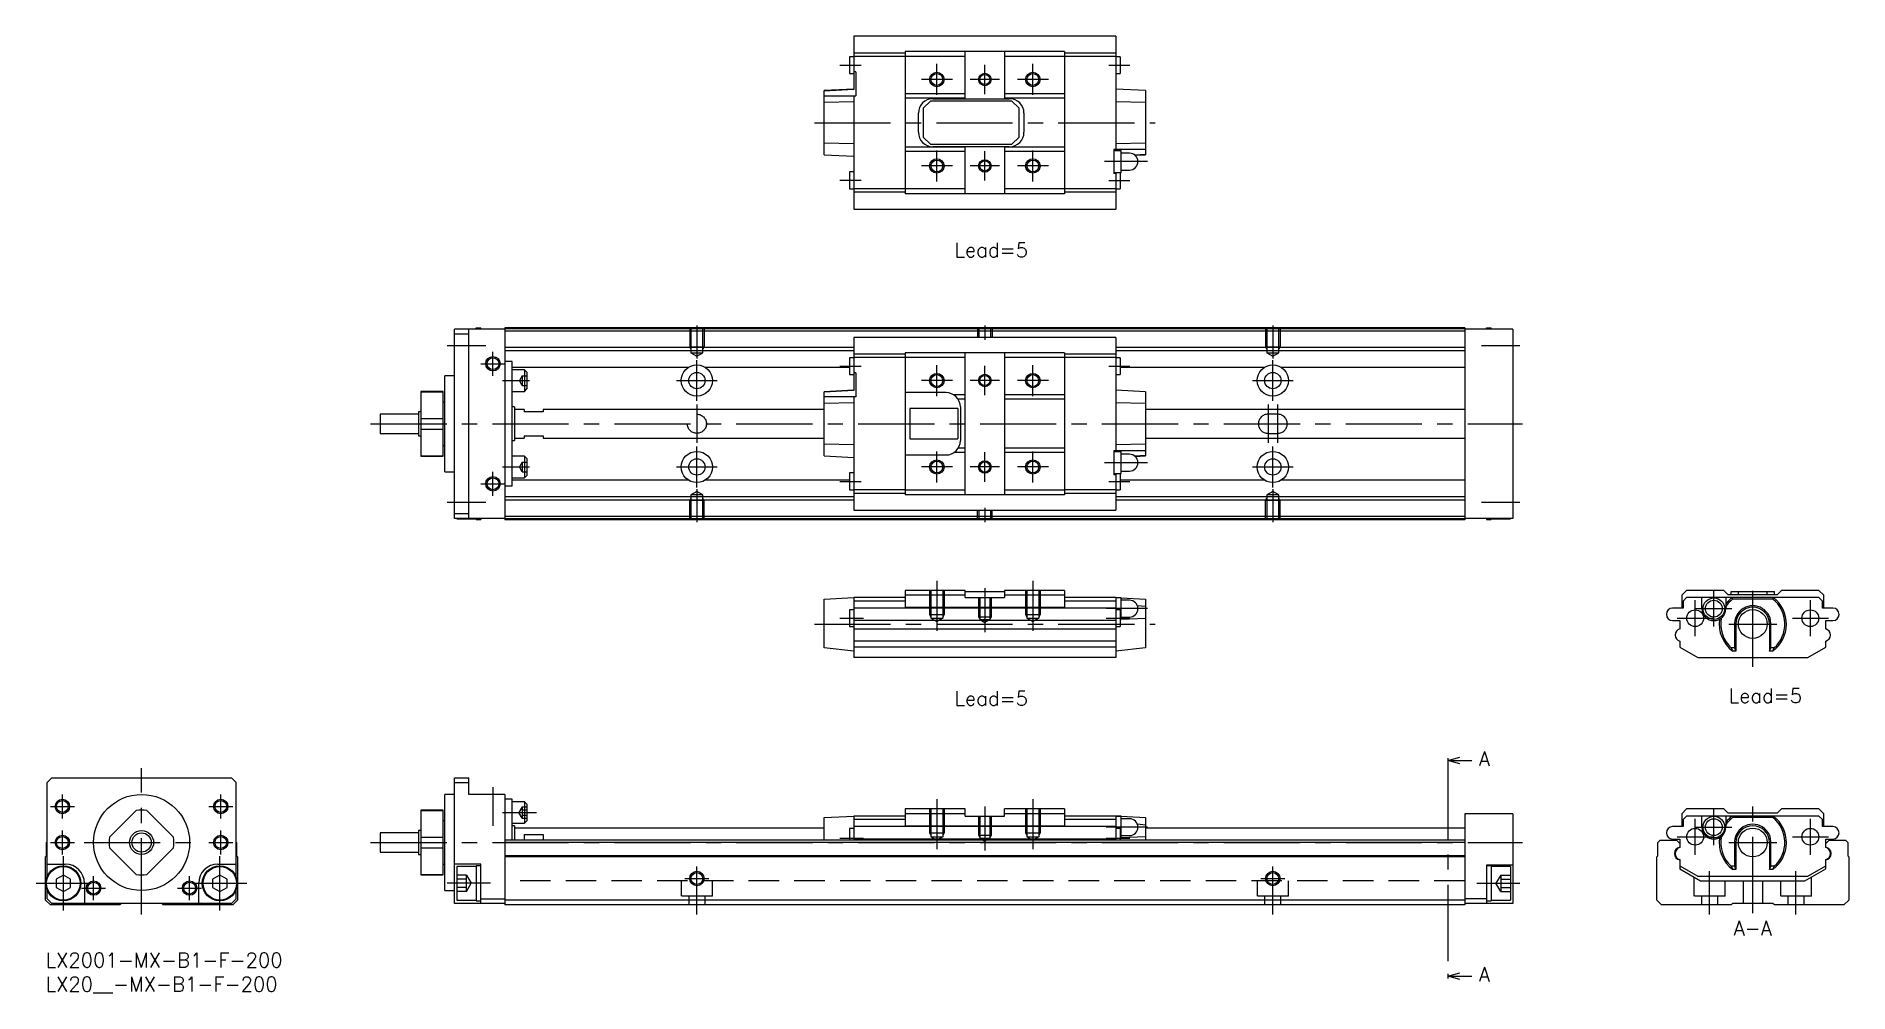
# Model space of a CAD drawing. Extents: x -2 to 376, y -8 to 191.
import ezdxf

# ---------------------------------------------------------------- set-up
doc = ezdxf.new("R2010")
doc.units = 0
doc.header["$LTSCALE"] = 0.5
doc.linetypes.add('CENTER', pattern=[50.8, 31.75, -6.35, 6.35, -6.35])
doc.linetypes.add('DASHED', pattern=[19.05, 12.7, -6.35])
for name, color, linetype in [('MSM_CENTER', 1, 'CENTER'), ('MSM_CONTINUOUS', 7, 'CONTINUOUS'), ('MSM_DASHED', 4, 'DASHED'), ('MSM_NARROW', 5, 'CONTINUOUS'), ('MSM_PART_NUMBER', 7, 'CONTINUOUS')]:
    doc.layers.add(name, color=color, linetype=linetype)
doc.styles.get("Standard").update_dxf_attribs({"font": 'txt.shx', "height": 1, "bigfont": 'bigfont.shx'})

# ---------------------------------------------------------------- blocks, each defined once
blk = doc.blocks.new('*U2')
at = {"layer": 'MSM_PART_NUMBER'}
blk.add_text('LX2001-MX-B1-F-200', height=3, dxfattribs=at).set_placement((0, -3))
blk = doc.blocks.new('*U3')
at = {"layer": 'MSM_PART_NUMBER'}
blk.add_text('LX20__-MX-B1-F-200', height=3, dxfattribs=at).set_placement((0, -8))

msp = doc.modelspace()

# ---------------------------------------------------------------- linework, layer by layer
at = {"layer": 'MSM_CENTER'}
for p, q in [((185.7, 178.67), (185.7, 185.13)), ((205.7, 178.67), (205.7, 185.13)), ((165.5, 184.9), (169.9, 184.9)), ((188.93, 181.9), (182.47, 181.9)), ((198.76, 181.9), (192.64, 181.9)), ((195.7, 178.84), (195.7, 184.96)), ((208.93, 181.9), (202.47, 181.9)), ((221.5, 184.9), (225.9, 184.9)), ((160.2, 172.9), (231.2, 172.9)), ((185.7, 160.67), (185.7, 167.13)), ((195.7, 160.84), (195.7, 166.96)), ((205.7, 160.67), (205.7, 167.13)), ((188.93, 163.9), (182.47, 163.9)), ((198.76, 163.9), (192.64, 163.9)), ((208.93, 163.9), (202.47, 163.9)), ((229.6, 164.8), (220.6, 164.8)), ((165.5, 160.9), (169.9, 160.9)), ((221.5, 160.85), (225.9, 160.85)), ((135.7, 130.7), (135.7, 123.79)), ((195.7, 130.7), (195.7, 127.7)), ((255.7, 130.7), (255.7, 123.79)), ((83.7, 126.5), (91.7, 126.5)), ((93.2, 120.2), (93.2, 125.2)), ((299.2, 126.5), (307.2, 126.5)), ((90.7, 122.7), (95.7, 122.7)), ((135.7, 114.95), (135.7, 123.45)), ((165.5, 122.2), (169.9, 122.2)), ((185.7, 115.97), (185.7, 122.43)), ((195.7, 116.14), (195.7, 122.26)), ((205.7, 115.97), (205.7, 122.43)), ((221.5, 122.2), (225.9, 122.2)), ((255.7, 114.95), (255.7, 123.45)), ((95.2, 119.2), (100.8, 119.2)), ((131.45, 119.2), (139.95, 119.2)), ((188.93, 119.2), (182.47, 119.2)), ((198.76, 119.2), (192.64, 119.2)), ((208.93, 119.2), (202.47, 119.2)), ((251.45, 119.2), (259.95, 119.2)), ((135.7, 114.2), (135.7, 106.2)), ((254.7, 114.2), (254.7, 106.2)), ((256.7, 114.2), (256.7, 106.2)), ((67.7, 110.2), (307.7, 110.2)), ((135.7, 96.95), (135.7, 105.45)), ((185.7, 97.97), (185.7, 104.43)), ((195.7, 98.14), (195.7, 104.26)), ((205.7, 97.97), (205.7, 104.43)), ((229.6, 102.1), (220.6, 102.1)), ((255.7, 96.95), (255.7, 105.45)), ((93.2, 95.2), (93.2, 100.2)), ((95.2, 101.2), (100.8, 101.2)), ((131.45, 101.2), (139.95, 101.2)), ((165.5, 98.2), (169.9, 98.2)), ((188.93, 101.2), (182.47, 101.2)), ((198.76, 101.2), (192.64, 101.2)), ((208.93, 101.2), (202.47, 101.2)), ((251.45, 101.2), (259.95, 101.2)), ((90.7, 97.7), (95.7, 97.7)), ((135.7, 96.61), (135.7, 89.7)), ((221.5, 98.15), (225.9, 98.15)), ((255.7, 96.61), (255.7, 89.7)), ((83.7, 93.9), (91.7, 93.9)), ((195.7, 92.7), (195.7, 89.7)), ((299.2, 93.9), (307.2, 93.9)), ((185.7, 77.5), (185.7, 67.1)), ((195.7, 76), (195.7, 66.8)), ((205.7, 77.5), (205.7, 67.1)), ((355.7, 59.55), (355.7, 77.35)), ((343.7, 65.95), (343.7, 73.45)), ((347.6, 67.95), (347.6, 75.45)), ((367.7, 65.95), (367.7, 73.45)), ((160.2, 68.5), (231.2, 68.5)), ((165.5, 69.7), (170.4, 69.7)), ((229.6, 71.7), (221, 71.7)), ((221, 69.7), (225.9, 69.7)), ((339.95, 69.7), (347.45, 69.7)), ((343.85, 71.7), (351.35, 71.7)), ((350.7, 68.5), (360.7, 68.5)), ((363.95, 69.7), (371.45, 69.7)), ((20, 8), (20, 38.5)), ((292.2, 39.58), (292.2, -4.33)), ((93.2, 34.5), (93.2, 26.5)), ((1, 30.5), (6, 30.5)), ((3.5, 28), (3.5, 33)), ((34, 30.5), (39, 30.5)), ((36.5, 28), (36.5, 33)), ((185.7, 32), (185.7, 21.6)), ((195.7, 30.5), (195.7, 21.3)), ((205.7, 32), (205.7, 21.6)), ((355.7, 8.3), (355.7, 31.1)), ((95.2, 29.25), (102.3, 29.25)), ((343.7, 20.45), (343.7, 27.95)), ((347.6, 22.45), (347.6, 29.95)), ((367.7, 20.45), (367.7, 27.95)), ((1, 23), (6, 23)), ((3.5, 20.5), (3.5, 25.5)), ((8, 23), (32, 23)), ((34, 23), (39, 23)), ((36.5, 20.5), (36.5, 25.5)), ((67.7, 23), (307.7, 23)), ((165.5, 23.88), (170.4, 23.88)), ((229.6, 26.2), (221, 26.2)), ((221, 23.88), (225.9, 23.88)), ((339.95, 24.2), (347.45, 24.2)), ((343.85, 26.2), (351.35, 26.2)), ((350.7, 23), (360.7, 23)), ((363.95, 24.2), (371.45, 24.2)), ((3.7, 8.85), (3.7, 20.15)), ((36.3, 8.85), (36.3, 20.15)), ((10, 11), (10, 16)), ((30, 11), (30, 16)), ((133.2, 15.5), (138.2, 15.5)), ((135.7, 8), (135.7, 18)), ((253.2, 15.5), (258.2, 15.5)), ((255.7, 8), (255.7, 18)), ((346.7, 8), (346.7, 17)), ((364.7, 8), (364.7, 17)), ((-1.95, 14.5), (9.35, 14.5)), ((7.5, 13.5), (12.5, 13.5)), ((27.5, 13.5), (32.5, 13.5)), ((30.65, 14.5), (41.95, 14.5)), ((92.7, 14.5), (83.7, 14.5)), ((298.2, 14.5), (307.2, 14.5))]:
    msp.add_line(p, q, dxfattribs=at)
at = {"layer": 'MSM_CONTINUOUS'}
for p, q in [((168.4, 190.9), (168.4, 179.83)), ((223, 190.9), (168.4, 190.9)), ((223, 190.9), (223, 167.3)), ((167.5, 186.65), (167.5, 183.15)), ((168.4, 186.65), (167.5, 186.65)), ((179.1, 187.4), (168.4, 187.4)), ((179.1, 186.69), (168.4, 186.69)), ((212.3, 187.7), (179.1, 187.7)), ((179.1, 187.7), (179.1, 158.1)), ((191.6, 186.7), (179.1, 186.7)), ((191.6, 177.9), (191.6, 187.7)), ((199.8, 187.7), (199.8, 177.9)), ((212.3, 186.7), (199.8, 186.7)), ((212.3, 187.7), (212.3, 158.1)), ((223, 187.4), (212.3, 187.4)), ((223, 186.69), (212.3, 186.69)), ((223.9, 186.65), (223, 186.65)), ((223.9, 186.65), (223.9, 183.15)), ((167.5, 183.15), (168.4, 183.15)), ((168.8, 183.5), (168.4, 183.5)), ((168.8, 183.5), (168.8, 178.5)), ((223, 183.15), (223.9, 183.15)), ((168.4, 179.9), (162.2, 179.58)), ((168.4, 179.83), (162.2, 179.46)), ((162.2, 166.22), (162.2, 179.58)), ((162.2, 178.5), (168.8, 178.5)), ((168.4, 178.5), (168.4, 154.9)), ((191.6, 178.9), (179.1, 178.9)), ((191.6, 178), (179.1, 178)), ((184.85, 177.9), (200.85, 177.9)), ((212.3, 178.9), (199.8, 178.9)), ((212.3, 178), (199.8, 178)), ((229.2, 179.58), (223, 179.9)), ((229.2, 179.58), (229.2, 166.22)), ((168.4, 177.23), (162.2, 177.09)), ((181.85, 170.9), (181.85, 174.9)), ((184.35, 177.4), (182.85, 175.9)), ((182.85, 175.9), (182.85, 169.9)), ((201.35, 177.4), (184.35, 177.4)), ((202.85, 175.9), (201.35, 177.4)), ((202.85, 169.9), (202.85, 175.9)), ((203.85, 174.9), (203.85, 170.9)), ((229.2, 177.09), (223, 177.23)), ((162.2, 168.71), (168.4, 168.57)), ((162.2, 166.22), (168.4, 165.9)), ((191.6, 167.8), (179.1, 167.8)), ((191.6, 166.9), (179.1, 166.9)), ((182.85, 169.9), (184.35, 168.4)), ((184.35, 168.4), (201.35, 168.4)), ((200.85, 167.9), (184.85, 167.9)), ((191.6, 158.1), (191.6, 167.9)), ((199.8, 167.9), (199.8, 158.1)), ((212.3, 167.8), (199.8, 167.8)), ((212.3, 166.9), (199.8, 166.9)), ((201.35, 168.4), (202.85, 169.9)), ((229.2, 167.3), (222.6, 167.3)), ((222.6, 167.3), (222.6, 162.3)), ((224.1, 167.05), (222.6, 167.05)), ((223, 168.57), (229.2, 168.71)), ((224.1, 162.55), (224.1, 167.05)), ((225.85, 166.55), (224.1, 166.55)), ((226.9, 166.2), (229.2, 166.34)), ((227.01, 166.11), (229.2, 166.22)), ((167.5, 162.65), (167.5, 159.15)), ((168.4, 162.65), (167.5, 162.65)), ((222.6, 162.55), (224.1, 162.55)), ((223, 162.55), (223, 154.9)), ((223.9, 162.55), (223.9, 159.15)), ((224.1, 163.05), (225.85, 163.05)), ((167.5, 159.15), (168.4, 159.15)), ((179.1, 159.11), (168.4, 159.11)), ((191.6, 159.1), (179.1, 159.1)), ((212.3, 159.1), (199.8, 159.1)), ((223, 159.11), (212.3, 159.11)), ((223, 162.3), (222.6, 162.3)), ((223, 159.15), (223.9, 159.15)), ((179.1, 158.4), (168.4, 158.4)), ((168.4, 154.9), (223, 154.9)), ((212.3, 158.1), (179.1, 158.1)), ((223, 158.4), (212.3, 158.4)), ((95.7, 129.9), (85.2, 129.9)), ((85.2, 90.5), (85.2, 129.9)), ((85.2, 128.9), (88.2, 128.9)), ((85.7, 129.9), (85.7, 130)), ((85.7, 130), (89.7, 130)), ((88.2, 90.5), (88.2, 129.9)), ((89.7, 129.9), (89.7, 130.15)), ((89.7, 130.15), (90.7, 130.15)), ((90.7, 129.9), (90.7, 130.15)), ((295.7, 130.2), (95.7, 130.2)), ((95.7, 130.2), (95.7, 90.2)), ((295.7, 130), (95.7, 130)), ((295.7, 129.5), (95.7, 129.5)), ((295.7, 130.2), (295.7, 90.2)), ((305.7, 129.9), (295.7, 129.9)), ((300.2, 129.9), (300.2, 130.15)), ((300.2, 130.15), (301.2, 130.15)), ((301.2, 129.9), (301.2, 130.15)), ((301.2, 130), (305.2, 130)), ((305.2, 129.9), (305.2, 130)), ((305.7, 129.9), (305.7, 90.5)), ((168.4, 126.1), (95.7, 126.1)), ((168.4, 125.4), (95.7, 125.4)), ((168.4, 128.2), (168.4, 117.13)), ((223, 128.2), (168.4, 128.2)), ((179.1, 124.7), (168.4, 124.7)), ((212.3, 125), (179.1, 125)), ((179.1, 125), (179.1, 95.4)), ((191.6, 95.4), (191.6, 125)), ((199.8, 125), (199.8, 95.4)), ((212.3, 125), (212.3, 95.4)), ((223, 124.7), (212.3, 124.7)), ((223, 128.2), (223, 104.6)), ((295.7, 126.1), (223, 126.1)), ((295.7, 125.4), (223, 125.4)), ((97.2, 123.2), (95.7, 123.2)), ((97.2, 97.2), (97.2, 123.2)), ((133.95, 121.94), (97.2, 121.94)), ((99.8, 121.45), (97.2, 121.45)), ((99.8, 121.45), (99.8, 116.95)), ((100.3, 120.95), (99.8, 121.45)), ((100.3, 120.95), (100.3, 117.45)), ((167.5, 121.94), (137.45, 121.94)), ((167.5, 123.95), (167.5, 120.45)), ((168.4, 123.95), (167.5, 123.95)), ((179.1, 123.99), (168.4, 123.99)), ((191.6, 124), (179.1, 124)), ((212.3, 124), (199.8, 124)), ((223, 123.99), (212.3, 123.99)), ((223.9, 123.95), (223, 123.95)), ((223.9, 123.95), (223.9, 120.45)), ((253.95, 121.94), (223.9, 121.94)), ((295.7, 121.94), (257.45, 121.94)), ((85.2, 120.2), (83.2, 120.2)), ((83.2, 100.2), (83.2, 120.2)), ((99.8, 116.95), (100.3, 117.45)), ((168.4, 117.2), (162.2, 116.88)), ((168.4, 117.13), (162.2, 116.76)), ((167.5, 120.45), (168.4, 120.45)), ((168.8, 120.8), (168.4, 120.8)), ((168.8, 120.8), (168.8, 115.8)), ((223, 120.45), (223.9, 120.45)), ((229.2, 116.88), (223, 117.2)), ((82.8, 116.95), (78.2, 116.95)), ((78.2, 116.95), (78.2, 103.45)), ((78.2, 116.86), (82.8, 116.86)), ((82.8, 103.45), (82.8, 116.95)), ((83.2, 114.7), (82.8, 114.7)), ((97.2, 116.95), (99.8, 116.95)), ((97.7, 113.7), (97.2, 113.7)), ((97.7, 113.7), (97.7, 106.7)), ((162.2, 103.52), (162.2, 116.88)), ((168.8, 115.8), (162.2, 115.8)), ((168.4, 114.53), (162.2, 114.39)), ((168.4, 115.8), (168.4, 92.2)), ((187.6, 116.7), (179.1, 116.7)), ((180.1, 113.36), (180.1, 107.04)), ((190.1, 113.36), (180.1, 113.36)), ((191.6, 116.2), (189.26, 116.2)), ((190.1, 113.36), (190.1, 107.04)), ((191.6, 115.3), (190.14, 115.3)), ((190.6, 113.7), (190.6, 106.7)), ((212.3, 116.2), (199.8, 116.2)), ((212.3, 115.3), (199.8, 115.3)), ((229.2, 114.39), (223, 114.53)), ((229.2, 116.88), (229.2, 103.52)), ((69.7, 112.2), (69.7, 108.2)), ((77.7, 112.2), (69.7, 112.2)), ((77.7, 112.7), (77.7, 107.7)), ((78.2, 112.7), (77.7, 112.7)), ((78.2, 111.32), (82.8, 111.32)), ((99.7, 113.2), (97.7, 113.2)), ((99.7, 113.2), (99.7, 112.7)), ((103.7, 112.7), (99.7, 112.7)), ((103.7, 113.2), (103.7, 112.7)), ((162.2, 113.2), (103.7, 113.2)), ((295.7, 113.2), (229.2, 113.2)), ((69.7, 108.2), (77.7, 108.2)), ((77.7, 107.7), (78.2, 107.7)), ((78.2, 109.08), (82.8, 109.08)), ((97.2, 106.7), (97.7, 106.7)), ((97.7, 107.2), (99.7, 107.2)), ((99.7, 107.7), (103.7, 107.7)), ((99.7, 107.7), (99.7, 107.2)), ((103.7, 107.7), (103.7, 107.2)), ((103.7, 107.2), (162.2, 107.2)), ((162.2, 106.01), (168.4, 105.87)), ((180.1, 107.04), (190.1, 107.04)), ((223, 105.87), (229.2, 106.01)), ((229.2, 107.2), (295.7, 107.2)), ((78.2, 103.54), (82.8, 103.54)), ((78.2, 103.45), (82.8, 103.45)), ((82.8, 105.7), (83.2, 105.7)), ((99.8, 103.45), (97.2, 103.45)), ((100.3, 102.95), (99.8, 103.45)), ((99.8, 103.45), (99.8, 98.95)), ((100.3, 102.95), (100.3, 99.45)), ((162.2, 103.52), (168.4, 103.2)), ((179.1, 103.7), (187.6, 103.7)), ((191.6, 104.2), (189.26, 104.2)), ((191.6, 105.1), (190.14, 105.1)), ((212.3, 105.1), (199.8, 105.1)), ((212.3, 104.2), (199.8, 104.2)), ((229.2, 104.6), (222.6, 104.6)), ((222.6, 104.6), (222.6, 99.6)), ((224.1, 104.35), (222.6, 104.35)), ((224.1, 99.85), (224.1, 104.35)), ((225.85, 103.85), (224.1, 103.85)), ((226.9, 103.5), (229.2, 103.64)), ((227.01, 103.41), (229.2, 103.52)), ((83.2, 100.2), (85.2, 100.2)), ((97.2, 98.95), (99.8, 98.95)), ((133.95, 98.46), (97.2, 98.46)), ((99.8, 98.95), (100.3, 99.45)), ((167.5, 98.46), (137.45, 98.46)), ((167.5, 99.95), (167.5, 96.45)), ((168.4, 99.95), (167.5, 99.95)), ((222.6, 99.85), (224.1, 99.85)), ((223, 99.6), (222.6, 99.6)), ((223, 99.85), (223, 92.2)), ((223.9, 99.85), (223.9, 96.45)), ((253.95, 98.46), (223.9, 98.46)), ((224.1, 100.35), (225.85, 100.35)), ((295.7, 98.46), (257.45, 98.46)), ((97.2, 97.2), (95.7, 97.2)), ((168.4, 95), (95.7, 95)), ((167.5, 96.45), (168.4, 96.45)), ((179.1, 96.41), (168.4, 96.41)), ((179.1, 95.7), (168.4, 95.7)), ((191.6, 96.4), (179.1, 96.4)), ((212.3, 95.4), (179.1, 95.4)), ((212.3, 96.4), (199.8, 96.4)), ((223, 96.41), (212.3, 96.41)), ((223, 95.7), (212.3, 95.7)), ((223, 96.45), (223.9, 96.45)), ((295.7, 95), (223, 95)), ((85.2, 91.5), (88.2, 91.5)), ((168.4, 94.3), (95.7, 94.3)), ((295.7, 90.9), (95.7, 90.9)), ((168.4, 92.2), (223, 92.2)), ((295.7, 94.3), (223, 94.3)), ((95.7, 90.5), (85.2, 90.5)), ((85.7, 90.5), (85.7, 90.4)), ((85.7, 90.4), (89.7, 90.4)), ((89.7, 90.5), (89.7, 90.25)), ((89.7, 90.25), (90.7, 90.25)), ((90.7, 90.5), (90.7, 90.25)), ((295.7, 90.4), (95.7, 90.4)), ((295.7, 90.2), (95.7, 90.2)), ((305.7, 90.5), (295.7, 90.5)), ((300.2, 90.5), (300.2, 90.25)), ((300.2, 90.25), (301.2, 90.25)), ((301.2, 90.5), (301.2, 90.25)), ((301.2, 90.4), (305.2, 90.4)), ((305.2, 90.5), (305.2, 90.4)), ((162.2, 73.7), (168.4, 74)), ((162.2, 63.54), (162.2, 73.7)), ((179.1, 74), (168.4, 74)), ((168.4, 74), (168.4, 61.5)), ((179.1, 73.29), (168.4, 73.29)), ((223, 71.8), (168.4, 71.8)), ((191.6, 75.5), (179.1, 75.5)), ((179.1, 75.5), (179.1, 71.93)), ((191.6, 74.5), (179.1, 74.5)), ((212.3, 71.93), (179.1, 71.93)), ((191.6, 74), (191.6, 75.5)), ((191.6, 75.3), (199.8, 75.3)), ((191.6, 74), (199.8, 74)), ((212.3, 75.5), (199.8, 75.5)), ((199.8, 75.5), (199.8, 74)), ((212.3, 74.5), (199.8, 74.5)), ((212.3, 75.5), (212.3, 71.93)), ((223, 74), (212.3, 74)), ((223, 73.29), (212.3, 73.29)), ((223, 74), (224.02, 73.95)), ((223, 74), (223, 61.5)), ((224.1, 73.95), (223, 73.95)), ((224.1, 73.95), (229.2, 73.7)), ((224.1, 69.45), (224.1, 73.95)), ((225.85, 73.45), (224.1, 73.45)), ((229.2, 72.13), (227.5, 72.29)), ((229.2, 73.7), (229.2, 63.54)), ((341.2, 71.8), (339, 71.8)), ((341.9, 75.5), (340.9, 74.5)), ((340.9, 74.5), (340.9, 71.93)), ((340.9, 71.93), (341.2, 71.93)), ((341.91, 74), (341.2, 73.29)), ((341.2, 73.29), (341.2, 71.8)), ((349.7, 75.5), (341.9, 75.5)), ((369.49, 74), (341.91, 74)), ((345.1, 71.7), (345.1, 74)), ((350.6, 74.6), (349.7, 75.5)), ((350.1, 74), (350.1, 71.7)), ((360.8, 74.6), (350.6, 74.6)), ((351.2, 74.6), (351.2, 75.3)), ((351.2, 75.3), (360.2, 75.3)), ((351.37, 74), (351.51, 73.7)), ((359.89, 73.7), (351.51, 73.7)), ((352.7, 74.6), (352.7, 75.3)), ((358.7, 74.6), (358.7, 75.3)), ((359.89, 73.7), (360.03, 74)), ((360.2, 74.6), (360.2, 75.3)), ((361.7, 75.5), (360.8, 74.6)), ((369.5, 75.5), (361.7, 75.5)), ((370.2, 73.29), (369.49, 74)), ((370.5, 74.5), (369.5, 75.5)), ((370.2, 71.8), (370.2, 73.29)), ((370.2, 71.93), (370.5, 71.93)), ((372.4, 71.8), (370.2, 71.8)), ((370.5, 71.93), (370.5, 74.5)), ((168.4, 71.45), (167.5, 71.45)), ((167.5, 71.45), (167.5, 67.95)), ((223, 69.2), (168.4, 69.2)), ((223.9, 71.45), (223, 71.45)), ((223.9, 71.45), (223.9, 67.95)), ((223.9, 69.45), (224.1, 69.45)), ((224.1, 69.95), (225.85, 69.95)), ((224.1, 69.53), (229.2, 69.73)), ((339, 69.2), (340.5, 69.2)), ((340.5, 69.2), (340.5, 67.46)), ((351.91, 68.18), (351.91, 63.54)), ((352.2, 68.5), (352.2, 62.88)), ((359.2, 68.5), (359.2, 62.88)), ((359.49, 63.54), (359.49, 68.18)), ((370.9, 67.46), (370.9, 69.2)), ((370.9, 69.2), (372.4, 69.2)), ((167.5, 67.95), (168.4, 67.95)), ((223, 67.46), (168.4, 67.46)), ((223, 64.94), (168.4, 64.94)), ((223, 67.95), (223.9, 67.95)), ((340.5, 64.94), (340.5, 63.66)), ((370.9, 63.66), (370.9, 64.94)), ((168.4, 62.88), (162.2, 63.54)), ((223, 63.66), (168.4, 63.66)), ((223, 61.5), (168.4, 61.5)), ((229.2, 63.54), (223, 62.88)), ((340.5, 63.66), (344.24, 61.5)), ((344.24, 61.5), (367.16, 61.5)), ((351.91, 63.54), (351.23, 63.54)), ((352.2, 62.88), (351.53, 62.88)), ((351.91, 63.54), (352.2, 62.88)), ((359.2, 62.88), (359.49, 63.54)), ((359.87, 62.88), (359.2, 62.88)), ((360.17, 63.54), (359.49, 63.54)), ((367.16, 61.5), (370.9, 63.66)), ((292.2, 40.08), (294.7, 40.75)), ((292.2, 40.58), (292.2, 39.58)), ((294.7, 39.41), (292.2, 40.08)), ((292.2, 40.08), (297.2, 40.08)), ((0.3, 35.5), (1.3, 36.5)), ((0.3, 15.83), (0.3, 35.5)), ((1.3, 36.5), (38.7, 36.5)), ((38.7, 36.5), (39.7, 35.5)), ((39.7, 15.83), (39.7, 35.5)), ((85.2, 10.3), (85.2, 36.5)), ((85.2, 36.5), (88.2, 36.5)), ((85.2, 35.5), (88.2, 35.5)), ((88.2, 33), (88.2, 36.5)), ((85.2, 33), (83.2, 33)), ((83.2, 13), (83.2, 33)), ((95.7, 33), (88.2, 33)), ((95.7, 33), (95.7, 10)), ((97.2, 32), (95.7, 32)), ((97.2, 23.5), (97.2, 32)), ((99.8, 31.5), (97.2, 31.5)), ((100.3, 31), (99.8, 31.5)), ((99.8, 31.5), (99.8, 27)), ((100.3, 31), (100.3, 27.5)), ((13.34, 24.12), (18.88, 29.66)), ((21.12, 29.66), (26.66, 24.12)), ((82.8, 29.75), (78.2, 29.75)), ((78.2, 29.75), (78.2, 16.25)), ((78.2, 29.66), (82.8, 29.66)), ((82.8, 16.25), (82.8, 29.75)), ((83.2, 27.5), (82.8, 27.5)), ((97.2, 27), (99.8, 27)), ((97.7, 26.5), (97.2, 26.5)), ((97.7, 26.5), (97.7, 23.5)), ((99.8, 27), (100.3, 27.5)), ((162.2, 28.2), (168.4, 28.5)), ((162.2, 23.5), (162.2, 28.2)), ((179.1, 28.5), (168.4, 28.5)), ((168.4, 28.5), (168.4, 23.5)), ((179.1, 27.79), (168.4, 27.79)), ((179.1, 30), (179.1, 26.43)), ((191.6, 30), (179.1, 30)), ((191.6, 29), (179.1, 29)), ((191.6, 28.5), (191.6, 30)), ((191.6, 28.5), (199.8, 28.5)), ((199.8, 28.5), (199.8, 30)), ((212.3, 30), (199.8, 30)), ((212.3, 29), (199.8, 29)), ((212.3, 30), (212.3, 26.43)), ((223, 28.5), (212.3, 28.5)), ((223, 27.79), (212.3, 27.79)), ((223, 28.5), (224.02, 28.45)), ((223, 28.5), (223, 23.5)), ((224.1, 28.45), (223, 28.45)), ((224.1, 28.45), (229.2, 28.2)), ((224.1, 23.95), (224.1, 28.45)), ((225.85, 27.95), (224.1, 27.95)), ((229.2, 26.63), (227.5, 26.79)), ((229.2, 28.2), (229.2, 23.5)), ((305.7, 29), (295.7, 29)), ((295.7, 29), (295.7, 10)), ((305.7, 29), (305.7, 10.3)), ((341.9, 30), (340.9, 29)), ((340.9, 29), (340.9, 26.43)), ((341.91, 28.5), (341.2, 27.79)), ((341.2, 27.79), (341.2, 26.3)), ((349.7, 30), (341.9, 30)), ((369.49, 28.5), (341.91, 28.5)), ((345.1, 26.2), (345.1, 28.5)), ((350.6, 29.1), (349.7, 30)), ((350.1, 28.5), (350.1, 26.2)), ((360.8, 29.1), (350.6, 29.1)), ((351.37, 28.5), (351.51, 28.2)), ((359.89, 28.2), (351.51, 28.2)), ((359.89, 28.2), (360.03, 28.5)), ((361.7, 30), (360.8, 29.1)), ((369.5, 30), (361.7, 30)), ((370.2, 27.79), (369.49, 28.5)), ((370.5, 29), (369.5, 30)), ((370.2, 26.3), (370.2, 27.79)), ((370.5, 26.43), (370.5, 29)), ((0.2, 23), (0.3, 23.1)), ((0.2, 20.2), (0.2, 23)), ((39.7, 23.1), (39.8, 23)), ((39.8, 23), (39.8, 20.2)), ((77.7, 25), (69.7, 25)), ((69.7, 25), (69.7, 21)), ((78.2, 25.5), (77.7, 25.5)), ((77.7, 25.5), (77.7, 20.5)), ((78.2, 24.12), (82.8, 24.12)), ((295.7, 23.5), (95.7, 23.5)), ((295.7, 23), (95.7, 23)), ((162.2, 26), (97.7, 26)), ((99.7, 24.66), (103.7, 24.66)), ((99.7, 24.66), (99.7, 23.5)), ((103.7, 24.66), (103.7, 23.5)), ((168.4, 25.95), (167.5, 25.95)), ((167.5, 25.95), (167.5, 23.5)), ((223, 26.3), (168.4, 26.3)), ((223, 23.7), (168.4, 23.7)), ((212.3, 26.43), (179.1, 26.43)), ((223.9, 25.95), (223, 25.95)), ((223.9, 25.95), (223.9, 23.5)), ((223.9, 23.95), (224.1, 23.95)), ((224.1, 24.45), (225.85, 24.45)), ((224.1, 24.03), (229.2, 24.23)), ((295.7, 26), (229.2, 26)), ((335.9, 23), (336.4, 23.5)), ((335.9, 20.2), (335.9, 23)), ((336.4, 23.5), (339.8, 23.5)), ((341.2, 26.3), (339, 26.3)), ((339, 23.7), (340.5, 23.7)), ((339.8, 23.5), (340.5, 22.8)), ((340.5, 23.7), (340.5, 21.96)), ((340.9, 26.43), (341.2, 26.43)), ((351.91, 22.68), (351.91, 18.04)), ((352.2, 23), (352.2, 17.38)), ((359.2, 23), (359.2, 17.38)), ((359.49, 18.04), (359.49, 22.68)), ((370.2, 26.43), (370.5, 26.43)), ((372.4, 26.3), (370.2, 26.3)), ((370.9, 23.7), (372.4, 23.7)), ((370.9, 21.96), (370.9, 23.7)), ((370.9, 22.8), (371.6, 23.5)), ((371.6, 23.5), (375, 23.5)), ((375, 23.5), (375.5, 23)), ((375.5, 23), (375.5, 20.2)), ((0, 20), (0.2, 20.2)), ((0, 11), (0, 20)), ((18.88, 16.34), (13.34, 21.88)), ((26.66, 21.88), (21.12, 16.34)), ((39.8, 20.2), (40, 20)), ((40, 20), (40, 11)), ((69.7, 21), (77.7, 21)), ((77.7, 20.5), (78.2, 20.5)), ((78.2, 21.88), (82.8, 21.88)), ((295.7, 20.2), (95.7, 20.2)), ((295.7, 20), (95.7, 20)), ((335.7, 20), (335.9, 20.2)), ((335.7, 11), (335.7, 20)), ((340.5, 19.44), (340.5, 17.5)), ((370.9, 17.5), (370.9, 19.44)), ((375.5, 20.2), (375.7, 20)), ((375.7, 20), (375.7, 11)), ((0.3, 18.5), (4.1, 18.5)), ((3.7, 16.23), (2.2, 15.37)), ((2.2, 15.37), (2.2, 13.63)), ((5.2, 15.37), (3.7, 16.23)), ((5.2, 13.63), (5.2, 15.37)), ((36.3, 16.23), (34.8, 15.37)), ((34.8, 15.37), (34.8, 13.63)), ((35.9, 18.5), (39.7, 18.5)), ((37.8, 15.37), (36.3, 16.23)), ((37.8, 13.63), (37.8, 15.37)), ((78.2, 16.34), (82.8, 16.34)), ((78.2, 16.25), (82.8, 16.25)), ((82.8, 18.5), (83.2, 18.5)), ((90.7, 18.5), (85.2, 18.5)), ((85.7, 18), (85.7, 11)), ((89.7, 18), (85.7, 18)), ((89.7, 18.15), (89.7, 10.85)), ((90.7, 18.15), (89.7, 18.15)), ((90.7, 10.3), (90.7, 18.5)), ((305.7, 18.3), (300.2, 18.3)), ((300.2, 18.3), (300.2, 10.3)), ((301.2, 18.15), (300.2, 18.15)), ((301.2, 18.15), (301.2, 10.85)), ((305.2, 18), (301.2, 18)), ((305.2, 18), (305.2, 11)), ((340.5, 18.16), (344.24, 16)), ((340.5, 17.5), (344.83, 15)), ((344.24, 16), (367.16, 16)), ((351.91, 18.04), (351.23, 18.04)), ((352.2, 17.38), (351.53, 17.38)), ((351.91, 18.04), (352.2, 17.38)), ((359.2, 17.38), (359.49, 18.04)), ((359.87, 17.38), (359.2, 17.38)), ((360.17, 18.04), (359.49, 18.04)), ((366.57, 15), (370.9, 17.5)), ((367.16, 16), (370.9, 18.16)), ((0.3, 11.3), (0.3, 13.17)), ((2.2, 13.63), (3.7, 12.77)), ((3.7, 12.77), (5.2, 13.63)), ((8.1, 14.5), (8.1, 10.3)), ((31.9, 10.3), (31.9, 14.5)), ((34.8, 13.63), (36.3, 12.77)), ((36.3, 12.77), (37.8, 13.63)), ((39.7, 11.3), (39.7, 13.17)), ((83.2, 13), (85.2, 13)), ((344.83, 15), (366.57, 15)), ((1, 10), (0, 11)), ((0.3, 11.3), (1.3, 10.3)), ((15.5, 10), (1, 10)), ((38.7, 10.3), (1.3, 10.3)), ((15.8, 10.3), (15.5, 10)), ((24.5, 10), (24.2, 10.3)), ((39, 10), (24.5, 10)), ((38.7, 10.3), (39.7, 11.3)), ((40, 11), (39, 10)), ((95.7, 10.3), (85.2, 10.3)), ((85.7, 11), (89.7, 11)), ((89.7, 10.85), (90.7, 10.85)), ((90.7, 11.3), (95.7, 11.3)), ((295.7, 11), (95.7, 11)), ((295.7, 10), (95.7, 10)), ((300.2, 11.3), (295.7, 11.3)), ((305.7, 10.3), (295.7, 10.3)), ((300.2, 10.85), (301.2, 10.85)), ((301.2, 11), (305.2, 11)), ((336.7, 10), (335.7, 11)), ((351.2, 10), (336.7, 10)), ((351.5, 10.3), (351.2, 10)), ((359.9, 10.3), (351.5, 10.3)), ((360.2, 10), (359.9, 10.3)), ((374.7, 10), (360.2, 10)), ((375.7, 11), (374.7, 10)), ((292.2, -4.83), (294.7, -4.16)), ((292.2, -4.33), (292.2, -5.33)), ((294.7, -5.5), (292.2, -4.83)), ((292.2, -4.83), (297.2, -4.83))]:
    msp.add_line(p, q, dxfattribs=at)
for centre, radius in [((185.7, 181.9), 1.23), ((195.7, 181.9), 1.06), ((205.7, 181.9), 1.23), ((185.7, 163.9), 1.23), ((195.7, 163.9), 1.06), ((205.7, 163.9), 1.23), ((93.2, 122.7), 1.23), ((135.7, 119.2), 3.25), ((135.7, 119.2), 1.7), ((255.7, 119.2), 3.25), ((255.7, 119.2), 1.7), ((185.7, 119.2), 1.23), ((195.7, 119.2), 1.06), ((205.7, 119.2), 1.23), ((135.7, 101.2), 3.25), ((135.7, 101.2), 1.7), ((185.7, 101.2), 1.23), ((195.7, 101.2), 1.06), ((205.7, 101.2), 1.23), ((255.7, 101.2), 3.25), ((255.7, 101.2), 1.7), ((93.2, 97.7), 1.23), ((347.6, 71.7), 2.25), ((347.6, 71.7), 1.75), ((343.7, 69.7), 1.75), ((355.7, 68.5), 3), ((367.7, 69.7), 1.75), ((3.5, 30.5), 1.23), ((20, 23), 10), ((36.5, 30.5), 1.23), ((347.6, 26.2), 2.25), ((347.6, 26.2), 1.75), ((3.5, 23), 1.23), ((20, 23), 2.5), ((20, 23), 2), ((36.5, 23), 1.23), ((343.7, 24.2), 1.75), ((355.7, 23), 3), ((367.7, 24.2), 1.75), ((3.7, 14.5), 3.65), ((3.7, 14.5), 3.5), ((36.3, 14.5), 3.65), ((36.3, 14.5), 3.5), ((135.7, 15.5), 1.23), ((255.7, 15.5), 1.23), ((10, 13.5), 1.23), ((30, 13.5), 1.23)]:
    msp.add_circle(centre, radius, dxfattribs=at)
for centre, radius, start, end in [((184.85, 174.9), 3, 90, 180), ((200.85, 174.9), 3, 0, 90), ((184.85, 170.9), 3, 180, 270), ((200.85, 170.9), 3, 270, 0), ((225.85, 164.8), 1.75, 270, 90), ((187.6, 113.7), 3, 0, 90), ((187.6, 106.7), 3, 270, 0), ((225.85, 102.1), 1.75, 270, 90), ((225.85, 71.7), 1.75, 270, 90), ((339, 70.5), 1.3, 90, 270), ((355.7, 68.5), 7, 128.2132, 143.1301), ((355.7, 68.5), 6.68, 128.8735, 147.0286), ((355.7, 68.5), 3.8, 355.1074, 184.8926), ((355.7, 68.5), 3.5, 0, 180), ((355.7, 68.5), 7, 306.5962, 51.7868), ((355.7, 68.5), 6.68, 312.0402, 51.1265), ((372.4, 70.5), 1.3, 270, 90), ((347.6, 71.7), 2.5, 180, 0), ((355.7, 68.5), 7, 171.8617, 233.4038), ((355.7, 68.5), 6.68, 169.3812, 227.9598), ((340.8, 66.2), 1.3, 103.3424, 256.6576), ((370.6, 66.2), 1.3, 283.3424, 76.6576), ((356.77, 65.63), 5.92, 200.6125, 207.6426), ((349.51, 67.92), 11.52, 334.0671, 337.6778), ((20, 23), 6.75, 80.4309, 99.5691), ((225.85, 26.2), 1.75, 270, 90), ((355.7, 23), 7, 128.2132, 143.1301), ((355.7, 23), 6.68, 128.8735, 147.0286), ((355.7, 23), 3.8, 355.1074, 184.8926), ((355.7, 23), 3.5, 0, 180), ((355.7, 23), 7, 306.5962, 51.7868), ((355.7, 23), 6.68, 312.0402, 51.1265), ((20, 23), 6.75, 170.4309, 189.5691), ((20, 23), 6.75, 350.4309, 9.5691), ((339, 25), 1.3, 90, 270), ((347.6, 26.2), 2.5, 180, 0), ((355.7, 23), 7, 171.8617, 233.4038), ((355.7, 23), 6.68, 169.3812, 227.9598), ((372.4, 25), 1.3, 270, 90), ((340.7, 20.7), 1.32, 98.7147, 261.2853), ((340.8, 20.7), 1.3, 103.3424, 256.6576), ((370.7, 20.7), 1.32, 278.7147, 81.2853), ((370.6, 20.7), 1.3, 283.3424, 76.6576), ((4.1, 14.5), 4, 0, 90), ((20, 23), 6.75, 260.4309, 279.5691), ((35.9, 14.5), 4, 90, 180), ((356.77, 20.13), 5.92, 200.6125, 207.6426), ((349.51, 22.42), 11.52, 334.0671, 337.6778)]:
    msp.add_arc(centre, radius, start, end, dxfattribs=at)
at = {"layer": 'MSM_DASHED'}
for p, q in [((134.2, 130.2), (134.2, 126.2)), ((134.47, 130.2), (134.47, 125)), ((136.93, 125), (136.93, 130.2)), ((137.2, 130.2), (137.2, 126.2)), ((194.2, 130.2), (194.2, 128.2)), ((194.47, 130.2), (194.47, 128.2)), ((196.93, 128.2), (196.93, 130.2)), ((197.2, 130.2), (197.2, 128.2)), ((254.2, 130.2), (254.2, 126.2)), ((254.47, 130.2), (254.47, 125)), ((256.93, 125), (256.93, 130.2)), ((257.2, 130.2), (257.2, 126.2)), ((134.2, 126.2), (137.2, 126.2)), ((134.2, 126.2), (134.47, 125.73)), ((134.47, 125), (136.93, 125)), ((134.47, 125), (135.7, 124.29)), ((135.7, 124.29), (136.93, 125)), ((137.2, 126.2), (136.93, 125.73)), ((254.2, 126.2), (257.2, 126.2)), ((254.2, 126.2), (254.47, 125.73)), ((254.47, 125), (256.93, 125)), ((254.47, 125), (255.7, 124.29)), ((255.7, 124.29), (256.93, 125)), ((257.2, 126.2), (256.93, 125.73)), ((99.3, 120.2), (98.72, 119.2)), ((99.3, 118.2), (98.72, 119.2)), ((99.3, 120.2), (100.3, 120.2)), ((99.3, 120.2), (99.3, 118.2)), ((99.3, 119.2), (100.3, 119.2)), ((99.3, 118.2), (100.3, 118.2)), ((256.7, 112.2), (254.7, 112.2)), ((254.7, 108.2), (256.7, 108.2)), ((99.3, 102.2), (98.72, 101.2)), ((99.3, 102.2), (100.3, 102.2)), ((99.3, 102.2), (99.3, 100.2)), ((99.3, 100.2), (98.72, 101.2)), ((99.3, 101.2), (100.3, 101.2)), ((99.3, 100.2), (100.3, 100.2)), ((134.2, 94.2), (134.47, 94.67)), ((135.7, 96.11), (134.47, 95.4)), ((136.93, 95.4), (134.47, 95.4)), ((134.47, 95.4), (134.47, 90.2)), ((136.93, 95.4), (135.7, 96.11)), ((136.93, 90.2), (136.93, 95.4)), ((137.2, 94.2), (136.93, 94.67)), ((254.2, 94.2), (254.47, 94.67)), ((255.7, 96.11), (254.47, 95.4)), ((254.47, 95.4), (254.47, 90.2)), ((256.93, 95.4), (254.47, 95.4)), ((256.93, 95.4), (255.7, 96.11)), ((256.93, 90.2), (256.93, 95.4)), ((257.2, 94.2), (256.93, 94.67)), ((137.2, 94.2), (134.2, 94.2)), ((134.2, 90.2), (134.2, 94.2)), ((137.2, 90.2), (137.2, 94.2)), ((194.2, 90.2), (194.2, 92.2)), ((194.47, 92.2), (194.47, 90.2)), ((196.93, 90.2), (196.93, 92.2)), ((197.2, 90.2), (197.2, 92.2)), ((257.2, 94.2), (254.2, 94.2)), ((254.2, 90.2), (254.2, 94.2)), ((257.2, 90.2), (257.2, 94.2)), ((184.2, 75.5), (184.2, 70.5)), ((184.47, 75.5), (184.47, 69.71)), ((186.93, 75.5), (186.93, 69.71)), ((187.2, 75.5), (187.2, 70.5)), ((194.4, 74), (194.4, 70)), ((194.64, 74), (194.64, 69.41)), ((196.76, 74), (196.76, 69.41)), ((197, 74), (197, 70)), ((204.2, 75.5), (204.2, 70.5)), ((204.47, 75.5), (204.47, 69.71)), ((206.93, 75.5), (206.93, 69.71)), ((207.2, 75.5), (207.2, 70.5)), ((184.2, 70.5), (187.2, 70.5)), ((184.2, 70.5), (184.47, 70.03)), ((184.47, 69.71), (186.93, 69.71)), ((184.47, 69.71), (185.7, 69)), ((186.93, 69.71), (185.7, 69)), ((187.2, 70.5), (186.93, 70.03)), ((194.4, 70), (197, 70)), ((194.4, 70), (194.64, 69.58)), ((194.64, 69.41), (196.76, 69.41)), ((194.64, 69.41), (195.7, 68.8)), ((196.76, 69.41), (195.7, 68.8)), ((197, 70), (196.76, 69.58)), ((204.2, 70.5), (207.2, 70.5)), ((204.2, 70.5), (204.47, 70.03)), ((204.47, 69.71), (206.93, 69.71)), ((204.47, 69.71), (205.7, 69)), ((206.93, 69.71), (205.7, 69)), ((207.2, 70.5), (206.93, 70.03)), ((99.3, 30.4), (98.63, 29.25)), ((99.3, 30.4), (100.3, 30.4)), ((99.3, 30.4), (99.3, 28.1)), ((99.3, 28.1), (98.63, 29.25)), ((99.3, 29.83), (100.3, 29.83)), ((99.3, 28.67), (100.3, 28.67)), ((99.3, 28.1), (100.3, 28.1)), ((184.2, 30), (184.2, 25)), ((184.47, 30), (184.47, 24.21)), ((186.93, 30), (186.93, 24.21)), ((187.2, 30), (187.2, 25)), ((194.4, 28.5), (194.4, 24.5)), ((194.64, 28.5), (194.64, 23.91)), ((196.76, 28.5), (196.76, 23.91)), ((197, 28.5), (197, 24.5)), ((204.2, 30), (204.2, 25)), ((204.47, 30), (204.47, 24.21)), ((206.93, 30), (206.93, 24.21)), ((207.2, 30), (207.2, 25)), ((184.2, 25), (187.2, 25)), ((184.2, 25), (184.47, 24.53)), ((184.47, 24.21), (186.93, 24.21)), ((184.47, 24.21), (185.7, 23.5)), ((186.93, 24.21), (185.7, 23.5)), ((187.2, 25), (186.93, 24.53)), ((194.4, 24.5), (197, 24.5)), ((194.4, 24.5), (194.64, 24.08)), ((194.64, 23.91), (196.76, 23.91)), ((194.64, 23.91), (195.7, 23.3)), ((196.76, 23.91), (195.7, 23.3)), ((197, 24.5), (196.76, 24.08)), ((204.2, 25), (207.2, 25)), ((204.2, 25), (204.47, 24.53)), ((204.47, 24.21), (206.93, 24.21)), ((204.47, 24.21), (205.7, 23.5)), ((206.93, 24.21), (205.7, 23.5)), ((207.2, 25), (206.93, 24.53)), ((87.7, 16.23), (85.7, 16.23)), ((87.7, 15.37), (85.7, 15.37)), ((87.7, 12.77), (87.7, 16.23)), ((87.7, 16.23), (88.7, 14.5)), ((303.2, 16.23), (302.2, 14.5)), ((303.2, 16.23), (305.2, 16.23)), ((303.2, 16.23), (303.2, 12.77)), ((303.2, 15.37), (305.2, 15.37)), ((343.45, 15.8), (343.45, 11.8)), ((367.95, 11.8), (367.95, 15.8)), ((87.7, 13.63), (85.7, 13.63)), ((87.7, 12.77), (85.7, 12.77)), ((87.7, 12.77), (88.7, 14.5)), ((295.7, 15), (95.7, 15)), ((132.45, 15), (132.45, 11.8)), ((138.95, 11.8), (132.45, 11.8)), ((134, 11.8), (134, 10)), ((137.4, 10), (137.4, 11.8)), ((138.95, 11.8), (138.95, 15)), ((252.45, 15), (252.45, 11.8)), ((258.95, 11.8), (252.45, 11.8)), ((254, 11.8), (254, 10)), ((257.4, 10), (257.4, 11.8)), ((258.95, 11.8), (258.95, 15)), ((303.2, 12.77), (302.2, 14.5)), ((303.2, 13.63), (305.2, 13.63)), ((303.2, 12.77), (305.2, 12.77)), ((349.95, 11.8), (343.45, 11.8)), ((345, 11.8), (345, 10)), ((348.4, 10), (348.4, 11.8)), ((349.95, 11.8), (349.95, 15)), ((353.7, 15), (353.7, 10.3)), ((357.7, 15), (357.7, 10.3)), ((361.45, 15), (361.45, 11.8)), ((367.95, 11.8), (361.45, 11.8)), ((363, 11.8), (363, 10)), ((366.4, 10), (366.4, 11.8))]:
    msp.add_line(p, q, dxfattribs=at)
msp.add_circle((135.7, 110.2), 2, dxfattribs=at)
for centre, start, end in [((254.7, 110.2), 90, 270), ((256.7, 110.2), 270, 90)]:
    msp.add_arc(centre, 2, start, end, dxfattribs=at)
at = {"layer": 'MSM_NARROW'}
for centre, radius in [((185.7, 181.9), 1.5), ((195.7, 181.9), 1.3), ((205.7, 181.9), 1.5), ((185.7, 163.9), 1.5), ((195.7, 163.9), 1.3), ((205.7, 163.9), 1.5), ((93.2, 122.7), 1.5), ((185.7, 119.2), 1.5), ((195.7, 119.2), 1.3), ((205.7, 119.2), 1.5), ((185.7, 101.2), 1.5), ((195.7, 101.2), 1.3), ((205.7, 101.2), 1.5), ((93.2, 97.7), 1.5), ((3.5, 30.5), 1.5), ((36.5, 30.5), 1.5), ((3.5, 23), 1.5), ((36.5, 23), 1.5), ((135.7, 15.5), 1.5), ((255.7, 15.5), 1.5), ((10, 13.5), 1.5), ((30, 13.5), 1.5)]:
    msp.add_circle(centre, radius, dxfattribs=at)

# ---------------------------------------------------------------- block references
at = {"layer": 'MSM_CONTINUOUS'}
for name in ['*U2', '*U3']:
    msp.add_blockref(name, (0, 0), dxfattribs=at)

# ---------------------------------------------------------------- texts
at = {"layer": 'MSM_PART_NUMBER'}
for s, p in [('Lead=5', (189.38, 144.9)), ('Lead=5', (189.38, 51.5)), ('Lead=5', (350.68, 52.06)), ('A', (298.62, 38.95)), ('A-A', (351.71, 3.66)), ('A', (298.62, -5.96))]:
    msp.add_text(s, height=3, dxfattribs=at).set_placement(p)

doc.saveas('drawing.dxf')
